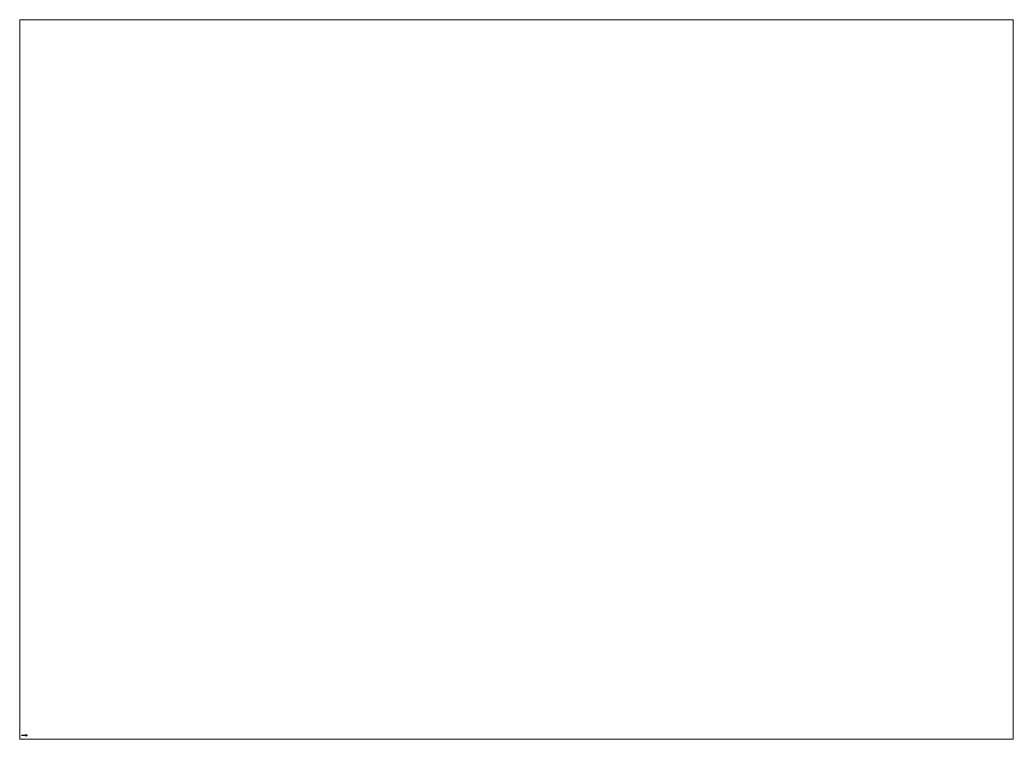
# Paper-space layout 'Layout1' of a CAD drawing. Extents: x 28 to 251, y 20 to 181.
# The model-space entities are those that its viewports show. They can reach past a viewport. Long polylines and large blocks are cut down to what shows.
import ezdxf

# ---------------------------------------------------------------- set-up
doc = ezdxf.new("R2010")
doc.units = 0
doc.layers.get('0').update_dxf_attribs({"linetype": 'CONTINUOUS'})
doc.layers.add('BLADES', color=4, linetype='CONTINUOUS')

msp = doc.modelspace()

# ---------------------------------------------------------------- linework, layer by layer
at = {"layer": 'BLADES'}
for points in [[(-1.4, -3.65, 0.07), (-1.46, -3.63, 0.03), (-1.46, -3.61, -0.03), (-1.4, -3.6, -0.06)], [(-1.4, -3.65, 0.07), (-1.46, -3.63, 0.03), (-1.46, -3.61, -0.03), (-1.4, -3.6, -0.06)], [(-1.12, -3.66, 0.11), (-1.4, -3.65, 0.07), (-1.4, -3.6, -0.06), (-1.12, -3.59, -0.09)], [(-1.12, -3.66, 0.11), (-1.4, -3.65, 0.07), (-1.4, -3.6, -0.06), (-1.12, -3.59, -0.09)], [(-0.93, -3.67, 0.13), (-1.12, -3.66, 0.11), (-1.12, -3.59, -0.09), (-0.93, -3.58, -0.1)], [(-0.93, -3.67, 0.13), (-1.12, -3.66, 0.11), (-1.12, -3.59, -0.09), (-0.93, -3.58, -0.1)], [(-0.66, -3.67, 0.13), (-0.93, -3.67, 0.13), (-0.93, -3.58, -0.1), (-0.66, -3.58, -0.1)], [(-0.66, -3.67, 0.13), (-0.93, -3.67, 0.13), (-0.93, -3.58, -0.1), (-0.66, -3.58, -0.1)], [(-0.57, -3.66, 0.12), (-0.66, -3.67, 0.13), (-0.66, -3.58, -0.1), (-0.57, -3.59, -0.09)], [(-0.57, -3.66, 0.12), (-0.66, -3.67, 0.13), (-0.66, -3.58, -0.1), (-0.57, -3.59, -0.09)], [(-0.39, -3.65, 0.08), (-0.57, -3.66, 0.12), (-0.57, -3.59, -0.09), (-0.39, -3.59, -0.07)], [(-0.39, -3.65, 0.08), (-0.57, -3.66, 0.12), (-0.57, -3.59, -0.09), (-0.39, -3.59, -0.07)], [(-0.21, -3.64, 0.06), (-0.39, -3.65, 0.08), (-0.39, -3.59, -0.07), (-0.21, -3.6, -0.06)], [(-0.21, -3.64, 0.06), (-0.39, -3.65, 0.08), (-0.39, -3.59, -0.07), (-0.21, -3.6, -0.06)], [(-0.03, -3.64, 0.06), (-0.21, -3.64, 0.06), (-0.21, -3.6, -0.06), (-0.03, -3.6, -0.06)], [(-0.03, -3.64, 0.06), (-0.21, -3.64, 0.06), (-0.21, -3.6, -0.06), (-0.03, -3.6, -0.06)], [(-0.04, -3.64, -0.06), (0.05, -3.64, -0.21), (0.16, -3.6, -0.15), (0.07, -3.6, 0)], [(-0.04, -3.64, -0.06), (0.05, -3.64, -0.21), (0.16, -3.6, -0.15), (0.07, -3.6, 0)], [(0.07, -3.64, 0), (0.16, -3.64, 0.15), (0.05, -3.6, 0.21), (-0.04, -3.6, 0.06)], [(0.07, -3.64, 0), (0.16, -3.64, 0.15), (0.05, -3.6, 0.21), (-0.04, -3.6, 0.06)], [(0.05, -3.64, -0.21), (0.13, -3.65, -0.38), (0.26, -3.59, -0.3), (0.16, -3.6, -0.15)], [(0.05, -3.64, -0.21), (0.13, -3.65, -0.38), (0.26, -3.59, -0.3), (0.16, -3.6, -0.15)], [(0.16, -3.64, 0.15), (0.26, -3.65, 0.3), (0.13, -3.59, 0.37), (0.05, -3.6, 0.21)], [(0.16, -3.64, 0.15), (0.26, -3.65, 0.3), (0.13, -3.59, 0.37), (0.05, -3.6, 0.21)], [(0.13, -3.65, -0.38), (0.18, -3.66, -0.55), (0.36, -3.59, -0.45), (0.26, -3.59, -0.3)], [(0.13, -3.65, -0.38), (0.18, -3.66, -0.55), (0.36, -3.59, -0.45), (0.26, -3.59, -0.3)], [(0.26, -3.65, 0.3), (0.39, -3.66, 0.43), (0.21, -3.59, 0.54), (0.13, -3.59, 0.37)], [(0.26, -3.65, 0.3), (0.39, -3.66, 0.43), (0.21, -3.59, 0.54), (0.13, -3.59, 0.37)], [(0.18, -3.66, -0.55), (0.22, -3.67, -0.64), (0.42, -3.58, -0.52), (0.36, -3.59, -0.45)], [(0.18, -3.66, -0.55), (0.22, -3.67, -0.64), (0.42, -3.58, -0.52), (0.36, -3.59, -0.45)], [(0.39, -3.66, 0.43), (0.44, -3.67, 0.51), (0.24, -3.58, 0.62), (0.21, -3.59, 0.54)], [(0.39, -3.66, 0.43), (0.44, -3.67, 0.51), (0.24, -3.58, 0.62), (0.21, -3.59, 0.54)], [(0.22, -3.67, -0.64), (0.35, -3.67, -0.87), (0.55, -3.58, -0.76), (0.42, -3.58, -0.52)], [(0.22, -3.67, -0.64), (0.35, -3.67, -0.87), (0.55, -3.58, -0.76), (0.42, -3.58, -0.52)], [(0.44, -3.67, 0.51), (0.58, -3.67, 0.74), (0.38, -3.58, 0.86), (0.24, -3.58, 0.62)], [(0.44, -3.67, 0.51), (0.58, -3.67, 0.74), (0.38, -3.58, 0.86), (0.24, -3.58, 0.62)], [(0.35, -3.67, -0.87), (0.46, -3.66, -1.02), (0.64, -3.59, -0.92), (0.55, -3.58, -0.76)], [(0.35, -3.67, -0.87), (0.46, -3.66, -1.02), (0.64, -3.59, -0.92), (0.55, -3.58, -0.76)], [(0.58, -3.67, 0.74), (0.66, -3.66, 0.91), (0.48, -3.59, 1.01), (0.38, -3.58, 0.86)], [(0.58, -3.67, 0.74), (0.66, -3.66, 0.91), (0.48, -3.59, 1.01), (0.38, -3.58, 0.86)], [(0.46, -3.66, -1.02), (0.64, -3.65, -1.25), (0.75, -3.6, -1.18), (0.64, -3.59, -0.92)], [(0.46, -3.66, -1.02), (0.64, -3.65, -1.25), (0.75, -3.6, -1.18), (0.64, -3.59, -0.92)], [(0.66, -3.66, 0.91), (0.76, -3.65, 1.18), (0.65, -3.6, 1.24), (0.48, -3.59, 1.01)], [(0.66, -3.66, 0.91), (0.76, -3.65, 1.18), (0.65, -3.6, 1.24), (0.48, -3.59, 1.01)], [(0.64, -3.65, -1.25), (0.7, -3.63, -1.28), (0.76, -3.61, -1.25), (0.75, -3.6, -1.18)], [(0.64, -3.65, -1.25), (0.7, -3.63, -1.28), (0.76, -3.61, -1.25), (0.75, -3.6, -1.18)], [(0.76, -3.65, 1.18), (0.76, -3.63, 1.25), (0.7, -3.61, 1.28), (0.65, -3.6, 1.24)], [(0.76, -3.65, 1.18), (0.76, -3.63, 1.25), (0.7, -3.61, 1.28), (0.65, -3.6, 1.24)]]:
    msp.add_3dface(points, dxfattribs=at)

psp = doc.layouts.get("Layout1")

# ---------------------------------------------------------------- viewports
at = {"layer": '0'}
psp.add_viewport(center=(139.22, 100.81), size=(222.76, 161.29), view_center_point=(210, 148.5), view_height=307.4901, dxfattribs=at)

doc.saveas('drawing.dxf')
